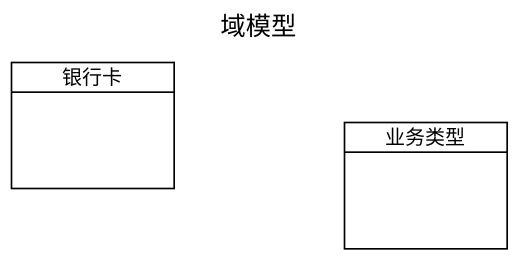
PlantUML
@startuml
title 域模型
hide circle
hide empty members
class 银行卡
class 业务类型
@enduml
